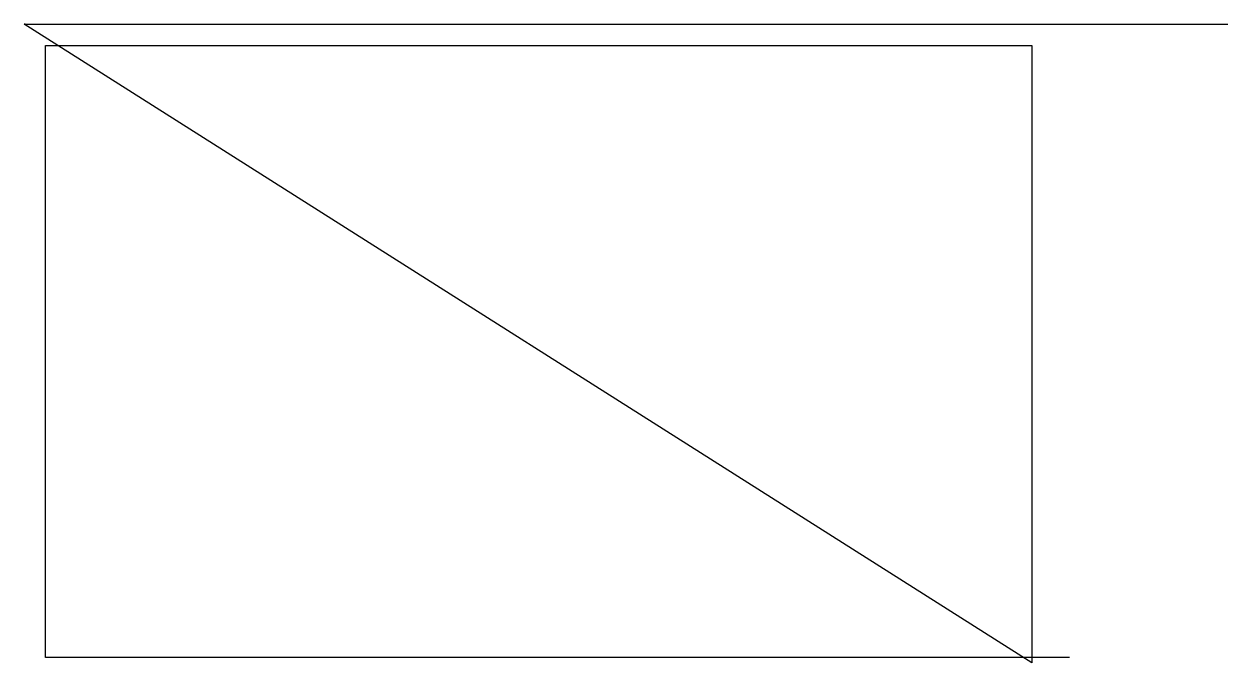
# Model space of a CAD drawing. Header units: metres. Extents: x 0 to 1125, y 15 to 612.
import ezdxf

# ---------------------------------------------------------------- set-up
doc = ezdxf.new("R2010")
doc.units = ezdxf.units.M

msp = doc.modelspace()

# ---------------------------------------------------------------- linework, layer by layer
at = {"layer": 'TOOL_0'}
for p, q in [((941.8, 15.001), (0, 611.719)), ((0, 611.719), (1, 611.719)), ((1, 611.719), (0, 611.719)), ((0, 611.719), (1, 611.719)), ((1, 611.719), (1124, 611.719)), ((1124, 611.719), (1125, 611.719)), ((20, 20.001), (20, 591.601)), ((20, 591.601), (941.8, 591.601)), ((941.8, 591.601), (941.8, 20.001)), ((941.8, 20.001), (20, 20.001)), ((976.8, 20.001), (941.8, 20.001)), ((941.8, 20.001), (941.8, 15.001))]:
    msp.add_line(p, q, dxfattribs=at)

doc.saveas('drawing.dxf')
